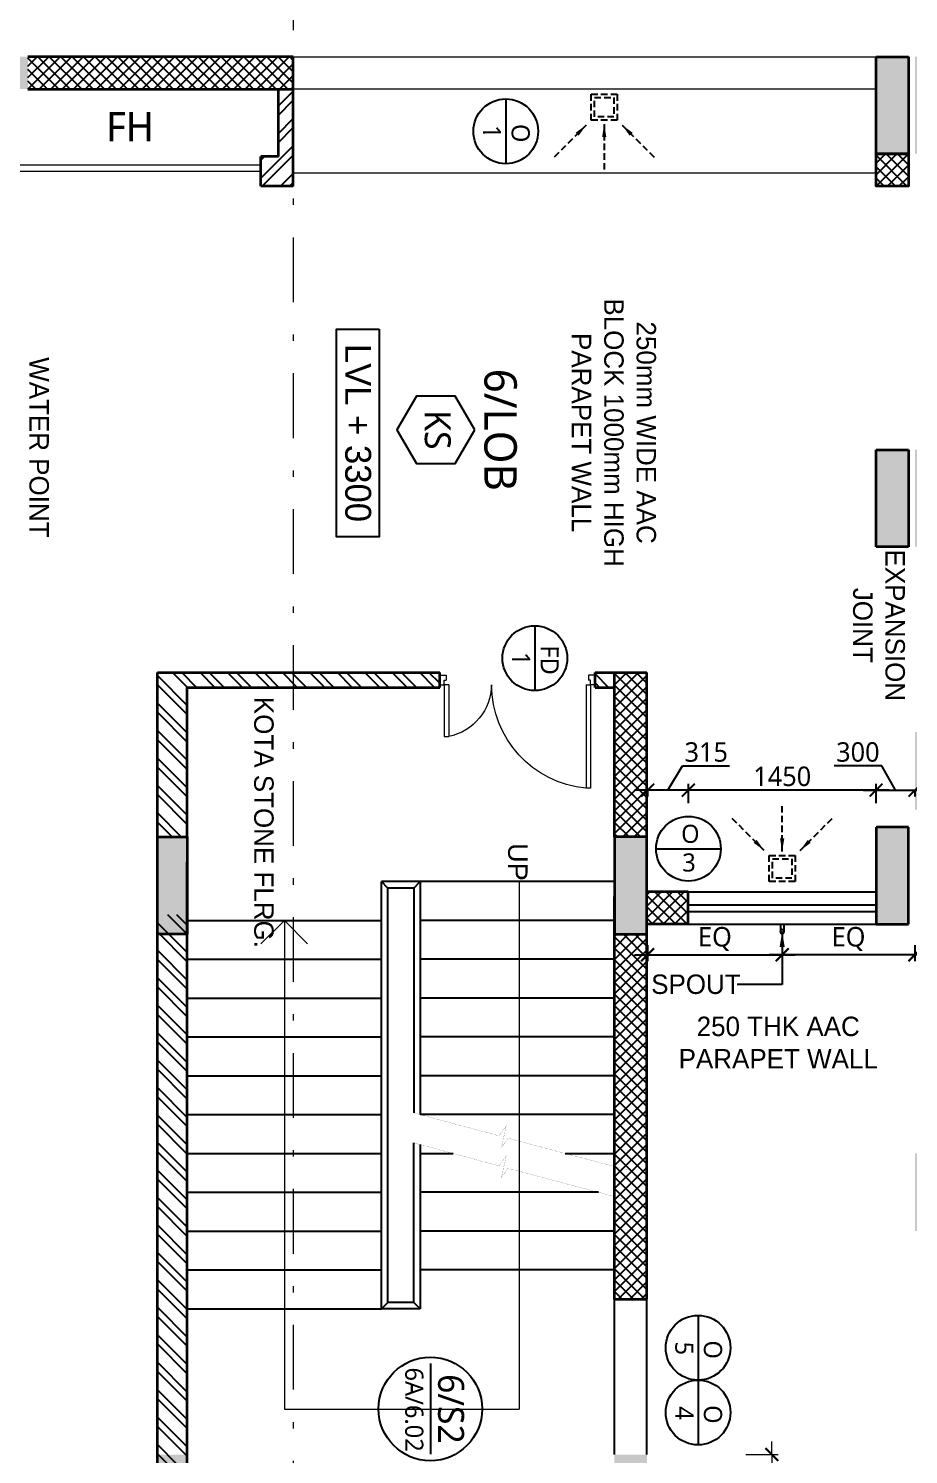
# Model space of a CAD drawing. Header units: millimetres. Extents: x -1127141 to 1597693, y -1835560 to -399335.
# Drawn here: x 1276426 to 1283221, y -497964 to -486950 of the extents above; entities that cross this region are included whole.
import ezdxf
from ezdxf.enums import TextEntityAlignment as Align

# ---------------------------------------------------------------- set-up
doc = ezdxf.new("R2010")
doc.units = ezdxf.units.MM
doc.header["$MEASUREMENT"] = 0
doc.header["$PDMODE"] = 67
doc.linetypes.add('Dash dot', pattern=[21, 10, -5, 1, -5])
doc.linetypes.add('DASHED2', pattern=[0.375, 0.25, -0.125])
for name, color, linetype in [('A-Anno Tags', 6, 'Continuous'), ('A-Elevation', 4, 'Continuous'), ('A-Steps', 3, 'Continuous'), ('A-Wall Patt', 8, 'Continuous'), ('A-Window', 4, 'Continuous'), ('Anno_Frames', 7, 'Continuous'), ('Anno_Labels', 7, 'Continuous'), ('COLUMN', 5, 'Continuous'), ('elel', 6, 'Continuous'), ('S-Conc Patt', 9, 'Continuous')]:
    doc.layers.add(name, color=color, linetype=linetype)
for name, color, linetype, lineweight in [('A-Detail Lines', 8, 'Continuous', 25), ('A-Door', 4, 'Continuous', 9), ('A-Wall Ele', 3, 'Continuous', 20), ('A-Wall Sec', 1, 'Continuous', 30), ('column hatch', 12, 'Continuous', 5), ('S-Concrete', 40, 'Continuous', 30), ('Section lines', 8, 'Continuous', 13), ('STAIR', 3, 'Continuous', 9), ('text', 7, 'Continuous', 9)]:
    doc.layers.add(name, color=color, linetype=linetype, lineweight=lineweight)
doc.styles.add('IIITD @ 100', font='trebuc.ttf', dxfattribs={"height": 210})
doc.styles.get("Standard").update_dxf_attribs({"font": 'trebuc.ttf'})
doc.dimstyles.new('IIITD_WD_M @ 100', dxfattribs={"dimscale": 100, "dimtxt": 1.5, "dimasz": 1, "dimexe": 0.5, "dimexo": 0.25, "dimgap": 0.3, "dimtad": 1, "dimdec": 0, "dimrnd": 5, "dimzin": 0, "dimdsep": 46, "dimtxsty": 'Standard', "dimblk": 'ARCHTICK', "dimcen": 0.2, "dimdle": 1, "dimclrd": 256, "dimclre": 256, "dimadec": 0, "dimazin": 0, "dimtfac": 1, "dimtdec": 0, "dimtofl": 0, "dimtmove": 0, "dimatfit": 0, "dimfxl": 2, "dimfxlon": 1, "dimtolj": 1, "dimtzin": 0, "dimlwd": -1, "dimlwe": -1, "dimarcsym": 0})

# ---------------------------------------------------------------- blocks, each defined once
blk = doc.blocks.new('Door 1200')
at = {"layer": 'A-Door', "color": 5, "lineweight": 18}
for p, q in [((524084, 16182), (524084, 16132)), ((524084, 16182), (524159, 16182)), ((524084, 16132), (524124, 16132)), ((524124, 16147), (524124, 16132)), ((524159, 16147), (524124, 16147)), ((524159, 16182), (524159, 16147)), ((524159, 16147), (524557, 16147)), ((524159, 16112), (524159, 16147)), ((524159, 16112), (524557, 16112)), ((524557, 16147), (524557, 16112)), ((524084, 15032), (524124, 15032)), ((524084, 14982), (524084, 15032)), ((524084, 14982), (524159, 14982)), ((524124, 15017), (524124, 15032)), ((524159, 15017), (524124, 15017)), ((524159, 15052), (524159, 15017)), ((524159, 15052), (524958, 15052)), ((524159, 14982), (524159, 15017)), ((524159, 15017), (524958, 15017)), ((524958, 15017), (524958, 15052))]:
    blk.add_line(p, q, dxfattribs=at)
at = {"layer": 'A-Door', "lineweight": 18}
for centre, radius, start, end in [((524155, 16193), 411, 270.5695, 348.692), ((524157, 14978), 804, 5.3147, 89.8716)]:
    blk.add_arc(centre, radius, start, end, dxfattribs=at)
blk = doc.blocks.new('Room Tag with Finish')
blk.add_lwpolyline([(0, 0), (-2.6, -1.5), (-2.6, -4.5), (0, -6), (2.6, -4.5), (2.6, -1.5)], close=True)
at = {"layer": 'Anno_Frames'}
blk.add_attdef('ROOM_NAME', text='', height=2.5, dxfattribs=at).set_placement((0, 0), align=Align.BOTTOM_CENTER)
blk.add_attdef('FF', text='', height=2, dxfattribs=at).set_placement((0, -1.85), align=Align.TOP_CENTER)
blk = doc.blocks.new('staircase 1 int')
at = {"layer": 'A-Elevation'}
for p, q in [((1232432, -34455), (1234232, -34455)), ((1232432, -34455), (1232432, -34755)), ((1232482, -34505), (1232432, -34455)), ((1234464, -34455), (1235732, -34455)), ((1235682, -34505), (1235732, -34455)), ((1235732, -34455), (1235732, -34755)), ((1232482, -34505), (1234219, -34505)), ((1232482, -34505), (1232482, -34705)), ((1235682, -34505), (1234450, -34505)), ((1235682, -34505), (1235682, -34705)), ((1232482, -34705), (1232432, -34755)), ((1235732, -34755), (1232432, -34755)), ((1235682, -34705), (1232482, -34705)), ((1235682, -34705), (1235732, -34755))]:
    blk.add_line(p, q, dxfattribs=at)
at = {"layer": 'A-Steps'}
for p, q in [((1232432, -32955), (1232432, -34455)), ((1232732, -32955), (1232732, -34455)), ((1233032, -32955), (1233032, -34455)), ((1233332, -32955), (1233332, -34455)), ((1233632, -32955), (1233632, -34455)), ((1233932, -32955), (1233932, -34455)), ((1234232, -32955), (1234232, -34455)), ((1234532, -33336), (1234532, -32955)), ((1235132, -32955), (1235132, -34455)), ((1235432, -32955), (1235432, -34455)), ((1234832, -33079), (1234832, -34455)), ((1234532, -34455), (1234532, -34202)), ((1234832, -34282), (1234832, -34455)), ((1232732, -36255), (1232732, -34755)), ((1233032, -36255), (1233032, -34755)), ((1233332, -36255), (1233332, -34755)), ((1233632, -36255), (1233632, -34755)), ((1233932, -36255), (1233932, -34755)), ((1234232, -36255), (1234232, -34755)), ((1234532, -36255), (1234532, -34755)), ((1234832, -36255), (1234832, -34755)), ((1235132, -36255), (1235132, -34755)), ((1235432, -36255), (1235432, -34755)), ((1235732, -36255), (1235732, -34755))]:
    blk.add_line(p, q, dxfattribs=at)
at = {"layer": 'STAIR', "color": 5, "const_width": 1}
for points in [[(1234660, -32855), (1234414, -33779), (1234486, -33828), (1234316, -33791), (1234396, -33846), (1234219, -34505)], [(1234892, -32855), (1234646, -33779), (1234717, -33828), (1234548, -33791), (1234628, -33846), (1234450, -34505)]]:
    blk.add_lwpolyline(points, dxfattribs=at)
at = {"layer": 'text'}
for p, q in [((1232432, -33691), (1236507, -33691)), ((1236507, -35505), (1236507, -33691)), ((1232732, -35505), (1232912, -35325)), ((1232732, -35505), (1236507, -35505)), ((1232732, -35505), (1232912, -35686))]:
    blk.add_line(p, q, dxfattribs=at)
at = {"layer": 'text', "linetype": 'Continuous', "insert": (1232135, -33627), "char_height": 150, "width": 369.41, "attachment_point": 1}
blk.add_mtext('{\\fArial|b0|i0|c0|p34;UP}', dxfattribs=at)
blk = doc.blocks.new('*U29')
at = {"layer": 'A-Anno Tags'}
blk.add_lwpolyline([(-250, 0), (250, 0)], dxfattribs=at)
blk.add_circle((0, 0), 250, dxfattribs=at)
at = {"layer": 'Anno_Frames', "color": 7}
for tag, rotation, p in [('ENTITY', 359.7608, (15, 185)), ('ENTITYNO', 0.1757, (4, -36))]:
    blk.add_attdef(tag, text='', height=140, rotation=rotation, dxfattribs=at).set_placement(p, align=Align.TOP_CENTER)
blk = doc.blocks.new('Door Tag')
blk.add_line((-3.5, 0), (3.5, 0))
blk.add_circle((0, 0), 4)
blk.add_attdef('DW_NAME', text='', height=2).set_placement((0, 0), align=Align.BOTTOM_CENTER)
blk.add_attdef('SHEET_NO', text='', height=1.4).set_placement((0.05, -0.54), align=Align.TOP_CENTER)
blk = doc.blocks.new('Section Grp abc')
at = {"layer": 'Section lines', "linetype": 'Dash dot', "ltscale": 50}
blk.add_line((604554, -166838), (664406, -166838), dxfattribs=at)
blk = doc.blocks.new('column 2.03')
at = {"layer": 'S-Conc Patt'}
h = blk.add_hatch(color=256, dxfattribs=at)
h.paths.add_polyline_path([(540567, -135247), (541303, -135104), (541351, -135349), (540615, -135493)])
h.paths.add_polyline_path([(524899, -138549), (524852, -138304), (525872, -138105), (525920, -138351)])
h.paths.add_polyline_path([(537562, -136088), (537515, -135842), (538535, -135644), (538583, -135889)])
h.paths.add_polyline_path([(534396, -136703), (534349, -136458), (535370, -136259), (535417, -136505)])
h.paths.add_polyline_path([(531231, -137318), (531183, -137073), (532204, -136875), (532252, -137120)])
h.paths.add_polyline_path([(528065, -137934), (528017, -137688), (529038, -137490), (529086, -137735)])
h.paths.add_polyline_path([(535977, -127931), (535929, -127685), (536950, -127487), (536998, -127732)])
h.paths.add_polyline_path([(532811, -128546), (532763, -128301), (533784, -128102), (533832, -128348)])
h.paths.add_polyline_path([(529645, -129159), (529597, -128914), (530618, -128715), (530666, -128961)])
h.paths.add_polyline_path([(520148, -131005), (520100, -130760), (521121, -130562), (521168, -130807)])
h.paths.add_polyline_path([(523313, -130390), (523266, -130145), (524286, -129946), (524334, -130192)])
h.paths.add_polyline_path([(526479, -129775), (526431, -129529), (527452, -129331), (527500, -129576)])
h.paths.add_polyline_path([(534601, -133067), (534645, -133292), (533909, -133435), (533865, -133210)])
h.paths.add_polyline_path([(534271, -131369), (534315, -131595), (533579, -131738), (533535, -131512)])
h.paths.add_polyline_path([(528270, -134297), (528314, -134523), (527578, -134666), (527534, -134440)])
h.paths.add_polyline_path([(527940, -132600), (527984, -132826), (527248, -132969), (527204, -132743)])
h.paths.add_polyline_path([(521917, -135532), (521961, -135758), (521225, -135901), (521181, -135675)])
h.paths.add_polyline_path([(521587, -133835), (521631, -134060), (520895, -134203), (520851, -133978)])
h.paths.add_polyline_path([(544878, -132790), (544734, -132054), (544980, -132007), (545123, -132743)])
h.paths.add_polyline_path([(517960, -142269), (517210, -142269), (517210, -142019), (517960, -142019)])
h.paths.add_polyline_path([(514865, -142269), (514115, -142269), (514115, -142019), (514865, -142019)])
h.paths.add_polyline_path([(511830, -142269), (511080, -142269), (511080, -142019), (511830, -142019)])
h.paths.add_polyline_path([(540791, -131864), (540202, -131979), (540246, -132204), (540835, -132090)])
h.paths.add_polyline_path([(544283, -129733), (544140, -128997), (544385, -128949), (544529, -129685)])
h.paths.add_polyline_path([(543544, -125930), (543401, -125194), (543646, -125146), (543789, -125882)])
h.paths.add_polyline_path([(539190, -126012), (539631, -125926), (539675, -126152), (539234, -126238)])
h.paths.add_polyline_path([(539780, -128474), (539694, -128032), (539920, -127989), (540006, -128430)])
h.paths.add_polyline_path([(541523, -126017), (541438, -125575), (541663, -125531), (541749, -125973)])
h.paths.add_polyline_path([(542306, -130041), (542220, -129599), (542446, -129555), (542531, -129997)])
h.paths.add_polyline_path([(542125, -127906), (541683, -127992), (541639, -127766), (542081, -127680)])
h.paths.add_polyline_path([(540306, -129975), (540392, -130417), (540166, -130460), (540080, -130019)])
h.paths.add_polyline_path([(515810, -129110), (515073, -129253), (515026, -129008), (515762, -128865)])
h.paths.add_polyline_path([(517979, -134770), (517865, -134181), (518091, -134137), (518205, -134726)])
h.paths.add_polyline_path([(517279, -136669), (516543, -136812), (516499, -136586), (517235, -136443)])
h.paths.add_polyline_path([(517859, -130220), (517123, -130363), (517075, -130117), (517811, -129974)])
h.paths.add_polyline_path([(516895, -142569), (516295, -142569), (516295, -142319), (516895, -142319)])
h.paths.add_polyline_path([(511830, -142569), (511080, -142569), (511080, -142319), (511830, -142319)])
h.paths.add_polyline_path([(519550, -142319), (520150, -142319), (520150, -142569), (519550, -142569)])
h.paths.add_polyline_path([(514865, -142569), (514115, -142569), (514115, -142319), (514865, -142319)])
h.paths.add_polyline_path([(516949, -134971), (516213, -135114), (516165, -134868), (516901, -134725)])
h.paths.add_polyline_path([(517957, -140158), (517221, -140302), (517173, -140056), (517909, -139913)])
h.paths.add_polyline_path([(517577, -128767), (516840, -128910), (516793, -128664), (517529, -128521)])
h.paths.add_polyline_path([(512267, -129799), (511531, -129942), (511483, -129696), (512220, -129553)])
h.paths.add_polyline_path([(513410, -135658), (512674, -135802), (512626, -135556), (513362, -135413)])
h.paths.add_polyline_path([(522640, -139248), (521830, -139406), (521782, -139160), (522592, -139003)])
h.paths.add_polyline_path([(511330, -135808), (511330, -136456), (511080, -136456), (511080, -135856)])
h.paths.add_polyline_path([(533146, -169460), (532396, -169460), (532396, -169210), (533146, -169210)])
h.paths.add_polyline_path([(533146, -164180), (532396, -164180), (532396, -163950), (533146, -163950)])
h.paths.add_polyline_path([(533146, -160650), (532396, -160650), (532396, -160400), (533146, -160400)])
h.paths.add_polyline_path([(533146, -165910), (532396, -165910), (532396, -165680), (533146, -165680)])
h.paths.add_polyline_path([(527886, -169460), (527136, -169460), (527136, -169210), (527886, -169210)])
h.paths.add_polyline_path([(527886, -164180), (527136, -164180), (527136, -163950), (527886, -163950)])
h.paths.add_polyline_path([(527886, -160650), (527136, -160650), (527136, -160400), (527886, -160400)])
h.paths.add_polyline_path([(527886, -165910), (527136, -165910), (527136, -165680), (527886, -165680)])
h.paths.add_polyline_path([(522626, -164180), (521876, -164180), (521876, -163950), (522626, -163950)])
h.paths.add_polyline_path([(517781, -158380), (517031, -158380), (517031, -158630), (517781, -158630)])
h.paths.add_polyline_path([(514115, -158380), (514865, -158380), (514865, -158630), (514115, -158630)])
h.paths.add_polyline_path([(511080, -158380), (511830, -158380), (511830, -158630), (511080, -158630)])
h.paths.add_polyline_path([(542531, -160650), (541931, -160650), (541931, -160400), (542531, -160400)])
h.paths.add_polyline_path([(517856, -160400), (517106, -160400), (517106, -160650), (517856, -160650)])
h.paths.add_polyline_path([(522626, -160650), (521876, -160650), (521876, -160400), (522626, -160400)])
h.paths.add_polyline_path([(538331, -160650), (537731, -160650), (537731, -160400), (538331, -160400)])
h.paths.add_polyline_path([(541931, -163950), (542531, -163950), (542531, -164180), (541931, -164180)])
h.paths.add_polyline_path([(538331, -164180), (537731, -164180), (537731, -163950), (538331, -163950)])
h.paths.add_polyline_path([(519656, -170420), (518906, -170420), (518906, -170170), (519656, -170170)])
h.paths.add_polyline_path([(511330, -165930), (511330, -165180), (511080, -165180), (511080, -165930)])
h.paths.add_polyline_path([(514251, -165930), (513501, -165930), (513501, -165680), (514251, -165680)])
h.paths.add_polyline_path([(519656, -171900), (518906, -171900), (518906, -171650), (519656, -171650)])
h.paths.add_polyline_path([(517856, -171900), (517106, -171900), (517106, -171650), (517856, -171650)])
h.paths.add_polyline_path([(517856, -165930), (517106, -165930), (517106, -165680), (517856, -165680)])
h.paths.add_polyline_path([(517856, -164180), (517106, -164180), (517106, -163950), (517856, -163950)])
h.paths.add_polyline_path([(518906, -166280), (518906, -165680), (519136, -165680), (519136, -166280)])
h.paths.add_polyline_path([(540096, -166130), (540096, -165680), (540326, -165680), (540326, -166130)])
h.paths.add_polyline_path([(537811, -165680), (538261, -165680), (538261, -165910), (537811, -165910)])
h.paths.add_polyline_path([(540096, -170170), (540096, -169720), (540326, -169720), (540326, -170170)])
h.paths.add_polyline_path([(537916, -170170), (537916, -169720), (538146, -169720), (538146, -170170)])
h.paths.add_polyline_path([(540326, -168040), (539876, -168040), (539876, -167810), (540326, -167810)])
h.paths.add_polyline_path([(537916, -168150), (537916, -167700), (538146, -167700), (538146, -168150)])
h.paths.add_polyline_path([(542116, -166280), (542116, -165680), (542346, -165680), (542346, -166280)])
h.paths.add_polyline_path([(522366, -170420), (522366, -169670), (522116, -169670), (522116, -170420)])
h.paths.add_polyline_path([(542096, -170169), (542096, -169569), (542346, -169569), (542346, -170169)])
h.paths.add_polyline_path([(511080, -158080), (511830, -158080), (511830, -158330), (511080, -158330)])
h.paths.add_polyline_path([(520150, -158330), (519550, -158330), (519550, -158080), (520150, -158080)])
h.paths.add_polyline_path([(516295, -147580), (516895, -147580), (516895, -147810), (516295, -147810)])
h.paths.add_polyline_path([(516895, -158330), (516295, -158330), (516295, -158080), (516895, -158080)])
h.paths.add_polyline_path([(516295, -152840), (516895, -152840), (516895, -153070), (516295, -153070)])
h.paths.add_polyline_path([(514865, -147810), (514265, -147810), (514265, -147580), (514865, -147580)])
h.paths.add_polyline_path([(514865, -153070), (514265, -153070), (514265, -152840), (514865, -152840)])
h.paths.add_polyline_path([(514115, -158080), (514865, -158080), (514865, -158330), (514115, -158330)])
h.paths.add_polyline_path([(514251, -171900), (513501, -171900), (513501, -171650), (514251, -171650)])
h.paths.add_polyline_path([(511330, -147395), (511330, -147995), (511080, -147995), (511080, -147395)])
h.paths.add_polyline_path([(511330, -152654), (511330, -153255), (511080, -153255), (511080, -152654)])
h.paths.add_polyline_path([(520150, -147394), (520150, -147994), (519900, -147994), (519900, -147394)])
h.paths.add_polyline_path([(520150, -152655), (520150, -153255), (519900, -153255), (519900, -152655)])
h.paths.add_polyline_path([(522346, -165680), (522346, -166430), (522116, -166430), (522116, -165680)])
edge = h.paths.add_edge_path()
edge.add_line((547866, -169460), (547116, -169460))
edge.add_line((547116, -169210), (547866, -169210))
edge.add_line((547116, -169460), (547116, -169210))
edge.add_line((547866, -164180), (547116, -164180))
edge.add_line((547116, -163950), (547866, -163950))
edge.add_line((547116, -164180), (547116, -163950))
edge.add_line((547866, -160650), (547116, -160650))
edge.add_line((547116, -160400), (547866, -160400))
edge.add_line((547116, -160650), (547116, -160400))
edge.add_line((547866, -165910), (547116, -165910))
edge.add_line((547116, -165680), (547866, -165680))
edge.add_line((547116, -165910), (547116, -165680))
h.paths.add_polyline_path([(558386, -164180), (557636, -164180), (557636, -163950), (558386, -163950)])
h.paths.add_polyline_path([(558386, -160650), (557636, -160650), (557636, -160400), (558386, -160400)])
h.paths.add_polyline_path([(558146, -165680), (558146, -166430), (557916, -166430), (557916, -165680)])
h.paths.add_polyline_path([(553126, -169460), (552376, -169460), (552376, -169210), (553126, -169210)])
h.paths.add_polyline_path([(553126, -164180), (552376, -164180), (552376, -163950), (553126, -163950)])
h.paths.add_polyline_path([(553126, -160650), (552376, -160650), (552376, -160400), (553126, -160400)])
h.paths.add_polyline_path([(553126, -165910), (552376, -165910), (552376, -165680), (553126, -165680)])
h.paths.add_polyline_path([(547866, -169460), (547116, -169460), (547116, -169210), (547866, -169210)], flags=17)
h.paths.add_polyline_path([(547866, -164180), (547116, -164180), (547116, -163950), (547866, -163950)], flags=17)
h.paths.add_polyline_path([(547866, -160650), (547116, -160650), (547116, -160400), (547866, -160400)], flags=17)
h.paths.add_polyline_path([(547866, -165910), (547116, -165910), (547116, -165680), (547866, -165680)], flags=17)
h.paths.add_polyline_path([(565551, -171255), (565551, -170655), (565301, -170655), (565301, -171255)])
h.paths.add_polyline_path([(565551, -160650), (564951, -160650), (564951, -160400), (565551, -160400)])
h.paths.add_polyline_path([(561351, -160650), (560751, -160650), (560751, -160400), (561351, -160400)])
h.paths.add_polyline_path([(565551, -164180), (564951, -164180), (564951, -163950), (565551, -163950)])
h.paths.add_polyline_path([(561351, -164180), (560751, -164180), (560751, -163950), (561351, -163950)])
h.paths.add_polyline_path([(565551, -166430), (565551, -165680), (565301, -165680), (565301, -166430)])
h.paths.add_polyline_path([(560601, -171255), (561351, -171255), (561351, -171005), (560601, -171005)])
h.paths.add_polyline_path([(561351, -166430), (561351, -165680), (561121, -165680), (561121, -166430)])
h.paths.add_polyline_path([(557896, -171255), (557896, -170505), (558146, -170505), (558146, -171255)])
at = {"layer": 'S-Concrete', "lineweight": 35}
for p, q in [((511080, -158630), (511080, -158380)), ((511080, -158380), (511830, -158380)), ((511830, -158380), (511830, -158630)), ((514115, -158630), (514115, -158380)), ((514115, -158380), (514865, -158380)), ((514865, -158380), (514865, -158630)), ((517031, -158380), (517031, -158630)), ((517781, -158380), (517031, -158380)), ((517781, -158630), (517781, -158380)), ((511830, -158630), (511080, -158630)), ((514865, -158630), (514115, -158630)), ((517031, -158630), (517781, -158630)), ((517106, -160400), (517106, -160650)), ((517856, -160400), (517106, -160400)), ((517856, -160650), (517856, -160400)), ((517106, -160650), (517856, -160650)), ((517106, -164180), (517106, -163950)), ((517106, -163950), (517856, -163950)), ((517856, -163950), (517856, -164180)), ((517856, -164180), (517106, -164180))]:
    blk.add_line(p, q, dxfattribs=at)
blk = doc.blocks.new('*U269')
at = {"layer": 'A-Anno Tags'}
blk.add_lwpolyline([(-250, 0), (250, 0)], dxfattribs=at)
blk.add_circle((0, 0), 250, dxfattribs=at)
at = {"layer": 'Anno_Frames', "color": 7}
for tag, rotation, p in [('ENTITY', 359.7608, (15, 185)), ('ENTITYNO', 0.1757, (4, -36))]:
    blk.add_attdef(tag, text='', height=140, rotation=rotation, dxfattribs=at).set_placement(p, align=Align.TOP_CENTER)
blk = doc.blocks.new('_ArchTick')
at = {"color": 0, "linetype": 'ByBlock', "const_width": 0.15}
blk.add_lwpolyline([(-0.5, -0.5), (0.5, 0.5)], dxfattribs=at)
blk = doc.blocks.new('*U424')
at = {"layer": 'A-Anno Tags'}
blk.add_lwpolyline([(-250, 0), (250, 0)], dxfattribs=at)
blk.add_circle((0, 0), 250, dxfattribs=at)
at = {"layer": 'Anno_Frames', "color": 7}
for tag, rotation, p in [('ENTITY', 359.7608, (15, 185)), ('ENTITYNO', 0.1757, (4, -36))]:
    blk.add_attdef(tag, text='', height=140, rotation=rotation, dxfattribs=at).set_placement(p, align=Align.TOP_CENTER)
blk = doc.blocks.new('*D414')
at = {"layer": 'A-Anno Tags', "color": 8, "transparency": 16777216}
blk.add_line((-285116, 47266), (-286766, 47266), dxfattribs=at)
at = {"layer": 'A-Anno Tags', "color": 254, "transparency": 16777216}
for p, q in [((-286666, 47166), (-286666, 47316)), ((-285216, 47166), (-285216, 47316))]:
    blk.add_line(p, q, dxfattribs=at)
at = {"layer": 'Defpoints', "color": 0, "transparency": 16777216}
for p in [(-286666, 47266), (-285216, 46980), (-286666, 46480)]:
    blk.add_point(p, dxfattribs=at)
at = {"layer": 'A-Anno Tags', "color": 8, "transparency": 16777216, "xscale": 100, "yscale": 100, "zscale": 100, "rotation": 180}
blk.add_blockref('_ArchTick', (-286666, 47266), dxfattribs=at)
at = {"layer": 'A-Anno Tags', "color": 8, "transparency": 16777216, "xscale": 100, "yscale": 100, "zscale": 100}
blk.add_blockref('_ArchTick', (-285216, 47266), dxfattribs=at)
at = {"layer": 'A-Anno Tags', "color": 0, "transparency": 16777216, "insert": (-285941, 47372), "char_height": 150, "attachment_point": 5}
blk.add_mtext('\\A1;1450', dxfattribs=at)
blk = doc.blocks.new('*D415')
at = {"layer": 'A-Anno Tags', "color": 8, "transparency": 16777216}
for p, q in [((-286824, 47266), (-286710, 47454)), ((-286710, 47454), (-286347, 47454)), ((-286566, 47266), (-287081, 47266))]:
    blk.add_line(p, q, dxfattribs=at)
at = {"layer": 'A-Anno Tags', "color": 254, "transparency": 16777216}
for p, q in [((-286981, 47266), (-286981, 47216)), ((-286666, 47166), (-286666, 47316))]:
    blk.add_line(p, q, dxfattribs=at)
at = {"layer": 'Defpoints', "color": 0, "transparency": 16777216}
for p in [(-286981, 47266), (-286981, 47266), (-286666, 46480)]:
    blk.add_point(p, dxfattribs=at)
at = {"layer": 'A-Anno Tags', "color": 8, "transparency": 16777216, "xscale": 100, "yscale": 100, "zscale": 100, "rotation": 180}
blk.add_blockref('_ArchTick', (-286981, 47266), dxfattribs=at)
at = {"layer": 'A-Anno Tags', "color": 8, "transparency": 16777216, "xscale": 100, "yscale": 100, "zscale": 100}
blk.add_blockref('_ArchTick', (-286666, 47266), dxfattribs=at)
at = {"layer": 'A-Anno Tags', "color": 0, "transparency": 16777216, "insert": (-286528, 47560), "char_height": 150, "attachment_point": 5}
blk.add_mtext('\\A1;315', dxfattribs=at)
blk = doc.blocks.new('*D416')
at = {"layer": 'A-Anno Tags', "color": 8, "transparency": 16777216}
for p, q in [((-285173, 47454), (-285541, 47454)), ((-285066, 47266), (-285173, 47454)), ((-285316, 47266), (-284816, 47266))]:
    blk.add_line(p, q, dxfattribs=at)
at = {"layer": 'A-Anno Tags', "color": 254, "transparency": 16777216}
for p, q in [((-285216, 47166), (-285216, 47316)), ((-284916, 47266), (-284916, 47216))]:
    blk.add_line(p, q, dxfattribs=at)
at = {"layer": 'Defpoints', "color": 0, "transparency": 16777216}
for p in [(-284916, 47266), (-284916, 47266), (-285216, 46480)]:
    blk.add_point(p, dxfattribs=at)
at = {"layer": 'A-Anno Tags', "color": 8, "transparency": 16777216, "xscale": 100, "yscale": 100, "zscale": 100, "rotation": 180}
blk.add_blockref('_ArchTick', (-285216, 47266), dxfattribs=at)
at = {"layer": 'A-Anno Tags', "color": 8, "transparency": 16777216, "xscale": 100, "yscale": 100, "zscale": 100}
blk.add_blockref('_ArchTick', (-284916, 47266), dxfattribs=at)
at = {"layer": 'A-Anno Tags', "color": 0, "transparency": 16777216, "insert": (-285357, 47560), "char_height": 150, "attachment_point": 5}
blk.add_mtext('\\A1;300', dxfattribs=at)
blk = doc.blocks.new('*D417')
at = {"layer": 'A-Anno Tags', "color": 254, "transparency": 16777216}
for p, q in [((-286981, 46070), (-286981, 45945)), ((-285941, 46095), (-285941, 45945))]:
    blk.add_line(p, q, dxfattribs=at)
at = {"layer": 'A-Anno Tags', "color": 8, "transparency": 16777216}
blk.add_line((-287081, 45995), (-285841, 45995), dxfattribs=at)
at = {"layer": 'Defpoints', "color": 0, "transparency": 16777216}
for p in [(-285941, 46174), (-286981, 46095), (-285941, 45995)]:
    blk.add_point(p, dxfattribs=at)
at = {"layer": 'A-Anno Tags', "color": 8, "transparency": 16777216, "xscale": 100, "yscale": 100, "zscale": 100, "rotation": 180}
blk.add_blockref('_ArchTick', (-286981, 45995), dxfattribs=at)
at = {"layer": 'A-Anno Tags', "color": 8, "transparency": 16777216, "xscale": 100, "yscale": 100, "zscale": 100}
blk.add_blockref('_ArchTick', (-285941, 45995), dxfattribs=at)
at = {"layer": 'A-Anno Tags', "color": 0, "transparency": 16777216, "insert": (-286461, 46116), "char_height": 150, "attachment_point": 5}
blk.add_mtext('\\A1;EQ', dxfattribs=at)
blk = doc.blocks.new('*D418')
at = {"layer": 'A-Anno Tags', "color": 254, "transparency": 16777216}
for p, q in [((-285941, 46095), (-285941, 45945)), ((-284916, 46070), (-284916, 45945))]:
    blk.add_line(p, q, dxfattribs=at)
at = {"layer": 'A-Anno Tags', "color": 8, "transparency": 16777216}
blk.add_line((-284816, 45995), (-286041, 45995), dxfattribs=at)
at = {"layer": 'Defpoints', "color": 0, "transparency": 16777216}
for p in [(-285941, 46174), (-284916, 46095), (-285941, 45995)]:
    blk.add_point(p, dxfattribs=at)
at = {"layer": 'A-Anno Tags', "color": 8, "transparency": 16777216, "xscale": 100, "yscale": 100, "zscale": 100, "rotation": 180}
blk.add_blockref('_ArchTick', (-285941, 45995), dxfattribs=at)
at = {"layer": 'A-Anno Tags', "color": 8, "transparency": 16777216, "xscale": 100, "yscale": 100, "zscale": 100}
blk.add_blockref('_ArchTick', (-284916, 45995), dxfattribs=at)
at = {"layer": 'A-Anno Tags', "color": 0, "transparency": 16777216, "insert": (-285429, 46116), "char_height": 150, "attachment_point": 5}
blk.add_mtext('\\A1;EQ', dxfattribs=at)
blk = doc.blocks.new('*D480')
at = {"layer": 'Defpoints', "color": 0, "transparency": 16777216}
for p in [(1281201, -497964), (1281201, -497964), (1282166, -497964)]:
    blk.add_point(p, dxfattribs=at)
at = {"layer": 'text', "transparency": 16777216}
for p, q in [((1282166, -497964), (1282166, -497864)), ((1281966, -497964), (1282216, -497964)), ((1281966, -497964), (1282216, -497964)), ((1282166, -497964), (1282166, -498320))]:
    blk.add_line(p, q, dxfattribs=at)
at = {"layer": 'text', "transparency": 16777216, "xscale": 100, "yscale": 100, "zscale": 100}
for rotation in [269.9999999999998, 89.9999999999998]:
    blk.add_blockref('_ArchTick', (1282166, -497964), dxfattribs=dict(at, rotation=rotation))
at = {"layer": 'text', "color": 0, "transparency": 16777216, "insert": (1282272, -498242), "char_height": 150, "attachment_point": 5, "rotation": 270}
blk.add_mtext('\\A1;0', dxfattribs=at)
blk = doc.blocks.new('*U478')
at = {"layer": 'A-Anno Tags'}
blk.add_lwpolyline([(-250, 0), (250, 0)], dxfattribs=at)
blk.add_circle((0, 0), 250, dxfattribs=at)
at = {"layer": 'Anno_Frames', "color": 7}
for tag, rotation, p in [('ENTITY', 359.7608, (15, 185)), ('ENTITYNO', 0.1757, (4, -36))]:
    blk.add_attdef(tag, text='', height=140, rotation=rotation, dxfattribs=at).set_placement(p, align=Align.TOP_CENTER)
blk = doc.blocks.new('43TR3242QWFR345T2')
at = {"layer": 'A-Wall Patt'}
h = blk.add_hatch(dxfattribs=at)
h.set_pattern_fill('ANSI37', color=256, scale=500, angle=90, style=0)
h.set_pattern_definition([(45, (-1019989.13, 1633947.59), (-44.1941738, 44.1941738), []), (135, (-1019989.13, 1633947.59), (-44.1941738, -44.1941738), [])])
h.paths.add_polyline_path([(607309, -162088), (607059, -162088), (607059, -162338), (607309, -162338)])
h = blk.add_hatch(dxfattribs=at)
h.set_pattern_fill('ANSI37', color=256, scale=500, angle=90, style=0)
h.set_pattern_definition([(45, (-1020739.13, 1627397.59), (-44.1941738, 44.1941738), []), (135, (-1020739.13, 1627397.59), (-44.1941738, -44.1941738), [])])
h.paths.add_polyline_path([(606559, -166838), (606309, -166838), (606309, -168888), (606559, -168888)])
h = blk.add_hatch(dxfattribs=at)
h.set_pattern_fill('ANSI32', color=256, scale=400, angle=450, style=0)
h.set_pattern_definition([(135, (607309.12, -168927.57), (-106.066, -106.066), []), (135, (607309.12, -168856.86), (-106.066, -106.066), [])])
h.paths.add_polyline_path([(607079, -169388), (607309, -169388), (607309, -169138), (607079, -169138)])
h.paths.add_polyline_path([(607079, -166953), (607079, -167088), (607309, -167088), (607309, -166838), (606559, -166838), (606559, -166953)])
at = {"layer": 'A-Detail Lines', "linetype": 'DASHED2', "ltscale": 200}
for points in [[(606599, -164537), (606599, -164337), (606799, -164337), (606799, -164537)], [(606624, -164512), (606624, -164362), (606774, -164362), (606774, -164512)]]:
    blk.add_lwpolyline(points, close=True, dxfattribs=at)
at = {"layer": 'A-Door'}
for p, q in [((607144, -169138), (607144, -167088)), ((607194, -169138), (607194, -167088))]:
    blk.add_line(p, q, dxfattribs=at)
at = {"layer": 'A-Wall Ele'}
for p, q in [((606309, -166838), (606309, -162338)), ((606559, -162338), (606559, -166838)), ((607209, -162338), (607209, -166838))]:
    blk.add_line(p, q, dxfattribs=at)
at = {"layer": 'A-Wall Sec', "lineweight": 35}
for p, q in [((606309, -166838), (606309, -168888)), ((607309, -166838), (606309, -166838)), ((606559, -168888), (606559, -166838)), ((607309, -166838), (607309, -167088)), ((607079, -166953), (606559, -166953)), ((607079, -166953), (607079, -167088)), ((607309, -167088), (607079, -167088))]:
    blk.add_line(p, q, dxfattribs=at)
blk.add_lwpolyline([(607059, -162338), (607059, -162088), (607309, -162088), (607309, -162338)], close=True, dxfattribs=at)
at = {"layer": 'Anno_Frames'}
blk.add_blockref('*U269', (606885, -165197), dxfattribs=at).add_auto_attribs({'ENTITY': 'O', 'ENTITYNO': '1'})
at = {"layer": 'A-Anno Tags', "insert": (606849, -168099), "char_height": 225, "width": 2148, "attachment_point": 5, "rotation": 90, "style": 'IIITD @ 100'}
blk.add_mtext('FH', dxfattribs=at)
at = {"layer": 'A-Detail Lines', "linetype": 'DASHED2', "ltscale": 200}
for points in [[(606837, -164299), (607086, -164050)], [(606830, -164437), (607181, -164437)], [(606837, -164576), (607086, -164824)]]:
    blk.add_leader(points, dimstyle='IIITD_WD_M @ 100', override={"dimfxl": 2}, dxfattribs=at)
blk = doc.blocks.new('4w5t4554yg')
at = {"layer": 'A-Wall Patt'}
h = blk.add_hatch(dxfattribs=at)
h.set_pattern_fill('ANSI37', color=256, scale=500, style=0)
h.set_pattern_definition([(45, (-286981.46, 46230.22), (-44.194, 44.194), []), (135, (-286981.46, 46230.22), (-44.194, -44.194), [])])
h.paths.add_polyline_path([(-286666.5, 46480.2), (-286981.5, 46480.2), (-286981.5, 46230.2), (-286666.5, 46230.2)])
at = {"layer": 'A-Anno Tags'}
for p, q in [((-285953.5, 46230.2), (-285953.5, 46173.7)), ((-285929.5, 46230.2), (-285929.5, 46173.7))]:
    blk.add_line(p, q, dxfattribs=at)
blk.add_ellipse((-285941.5, 46173.7), major_axis=(0, 17.7), ratio=0.6779007, dxfattribs=at)
at = {"layer": 'A-Detail Lines', "linetype": 'DASHED2', "ltscale": 200}
for points in [[(-285841.5, 46561.7), (-286041.5, 46561.7), (-286041.5, 46761.7), (-285841.5, 46761.7)], [(-285866.5, 46586.7), (-286016.5, 46586.7), (-286016.5, 46736.7), (-285866.5, 46736.7)]]:
    blk.add_lwpolyline(points, close=True, dxfattribs=at)
at = {"layer": 'A-Elevation'}
for p, q in [((-286666.5, 46480.2), (-285216.5, 46480.2)), ((-286666.5, 46230.2), (-285216.5, 46230.2))]:
    blk.add_line(p, q, dxfattribs=at)
at = {"layer": 'A-Wall Sec', "lineweight": 35}
for p, q in [((-286666.5, 46480.2), (-286981.5, 46480.2)), ((-286666.5, 46230.2), (-286666.5, 46480.2)), ((-286666.5, 46230.2), (-286981.5, 46230.2))]:
    blk.add_line(p, q, dxfattribs=at)
at = {"layer": 'elel'}
for p, q in [((-286666.5, 46380.2), (-285216.5, 46380.2)), ((-286666.5, 46330.2), (-285216.5, 46330.2))]:
    blk.add_line(p, q, dxfattribs=at)
at = {"layer": 'Anno_Frames'}
blk.add_blockref('*U424', (-286665.2, 46813.8), dxfattribs=at).add_auto_attribs({'ENTITY': 'O', 'ENTITYNO': '3'})
at = {"layer": 'A-Anno Tags', "char_height": 150, "width": 4089.554, "attachment_point": 5, "style": 'IIITD @ 100'}
for s, insert in [('{\\fCentury Gothic|b0|i0|c0|p34;SPOUT}', (-286607.7, 45766.1)), ('{\\fCentury Gothic|b0|i0|c0|p34;250 THK AAC\\PPARAPET WALL}', (-285971.9, 45316.7))]:
    blk.add_mtext(s, dxfattribs=dict(at, insert=insert))
at = {"layer": 'A-Anno Tags'}
dim = blk.add_linear_dim(base=(27740.7, 46480.2), p1=(-286666.5, 46480.2), p2=(27740.7, 140764.4), dimstyle='IIITD_WD_M @ 100', override={"dimtmove": 1}, dxfattribs=at)
dim.commit()
dim.dimension.update_dxf_attribs({"geometry": '*D415', "text_midpoint": (14440.8, 46668.2), "dimtype": 128})
dim = blk.add_linear_dim(base=(-286666.5, 140764.4), p1=(29505.7, 140479), p2=(-286666.5, 46480.2), dimstyle='IIITD_WD_M @ 100', dxfattribs=at)
dim.commit()
dim.dimension.update_dxf_attribs({"geometry": '*D414', "text_midpoint": (-285941.5, 47371.9)})
dim = blk.add_linear_dim(base=(-285941.5, 139494.2), p1=(27740.7, 139593.7), p2=(-285941.5, 46173.7), text='EQ', dimstyle='IIITD_WD_M @ 100', dxfattribs=at)
dim.commit()
dim.dimension.update_dxf_attribs({"geometry": '*D417', "text_midpoint": (-286461.5, 46116)})
dim = blk.add_linear_dim(base=(-284916.5, 47265.6), p1=(-285216.5, 46480.2), p2=(-284916.5, 47265.6), angle=180, dimstyle='IIITD_WD_M @ 100', override={"dimtmove": 1}, dxfattribs=at)
dim.commit()
dim.dimension.update_dxf_attribs({"geometry": '*D416', "text_midpoint": (-285203.1, 47453.5), "dimtype": 128})
dim = blk.add_linear_dim(base=(-285941.5, 45995.4), p1=(-284916.5, 46095), p2=(-285941.5, 46173.7), angle=180, text='EQ', dimstyle='IIITD_WD_M @ 100', dxfattribs=at)
dim.commit()
dim.dimension.update_dxf_attribs({"geometry": '*D418', "text_midpoint": (-285429, 46116)})
blk.add_leader([(-285941.5, 46173.7), (-285941.5, 45764), (-286288.1, 45764)], dimstyle='IIITD_WD_M @ 100', override={"dimasz": 1.2, "dimclrd": 256, "dimfxl": 0.18}, dxfattribs=at)
at = {"layer": 'A-Detail Lines', "linetype": 'DASHED2', "ltscale": 200}
for points in [[(-285941.5, 46792.9), (-285941.5, 47144.4)], [(-286080, 46800.3), (-286328.6, 47048.8)], [(-285802.9, 46800.3), (-285554.3, 47048.8)]]:
    blk.add_leader(points, dimstyle='IIITD_WD_M @ 100', override={"dimfxl": 2}, dxfattribs=at)

msp = doc.modelspace()

# ---------------------------------------------------------------- hatches: boundary and pattern name
at = {"layer": 'A-Wall Patt'}
h = msp.add_hatch(dxfattribs=at)
h.set_pattern_fill('ANSI32', color=256, scale=400, style=0)
h.set_pattern_definition([(315, (1443449.98, -290140.47), (106.06602, 106.06602), []), (315, (1443449.98, -290211.18), (106.06602, 106.06602), [])])
h.paths.add_polyline_path([(1280951, -498453.8), (1280951, -498338.8), (1278471, -498338.8), (1278471, -498453.8)])
h.paths.add_polyline_path([(1278471, -498453.8), (1278471, -498338.8), (1277651, -498338.8), (1277651, -498453.8)])
h.paths.add_polyline_path([(1279601, -492038.8), (1279601, -492018.8), (1279601, -492018.8), (1279601, -491943.8), (1279601, -491943.8), (1279601, -491923.8), (1278471, -491923.8), (1278471, -492038.8)])
h.paths.add_polyline_path([(1277651, -498038.8), (1277651, -493793.8), (1277421, -493793.8), (1277421, -498038.8)])
h.paths.add_polyline_path([(1277651, -493193.8), (1277651, -492038.8), (1278471, -492038.8), (1278471, -491923.8), (1277421, -491923.8), (1277421, -493193.8)])
h.paths.add_polyline_path([(1280951, -492038.8), (1280951, -491923.8), (1280801, -491923.8), (1280801, -492038.8)])
h = msp.add_hatch(dxfattribs=at)
h.set_pattern_fill('ANSI37', color=256, scale=500, style=0)
h.set_pattern_definition([(315, (1445308.53, 119140.81), (44.194174, 44.194174), []), (45, (1445308.53, 119140.81), (-44.194174, 44.194174), [])])
h.paths.add_polyline_path([(1281201, -501338.8), (1281201, -500608.8), (1280951, -500608.8), (1280951, -501338.8)])
h.paths.add_polyline_path([(1281201, -499408.8), (1281201, -498713.8), (1280951, -498713.8), (1280951, -499408.8)])
h.paths.add_polyline_path([(1281201, -496763.8), (1281201, -493943.8), (1280951, -493943.8), (1280951, -496763.8)])
h.paths.add_polyline_path([(1281201, -493193.8), (1281201, -491923.8), (1280951, -491923.8), (1280951, -493193.8)])

# ---------------------------------------------------------------- linework, layer by layer
at = {"layer": 'A-Anno Tags'}
msp.add_lwpolyline([(1279133.1, -489273.1), (1279133.1, -490876.7), (1278803, -490876.7), (1278803, -489273.1)], close=True, dxfattribs=at)
at = {"layer": 'A-Wall Sec', "lineweight": 35}
for p, q in [((1277421, -491923.8), (1279601, -491923.8)), ((1277421, -493193.8), (1277421, -491923.8)), ((1279601, -492038.8), (1279601, -491923.8)), ((1280801, -491923.8), (1281201, -491923.8)), ((1280801, -492038.8), (1280801, -491923.8)), ((1280951, -493193.8), (1280951, -491923.8)), ((1281201, -493193.8), (1281201, -491923.8)), ((1277651, -492038.8), (1279601, -492038.8)), ((1277651, -493193.8), (1277651, -492038.8)), ((1280801, -492038.8), (1280951, -492038.8)), ((1277421, -498038.8), (1277421, -493388.8)), ((1277651, -498038.8), (1277651, -493388.8)), ((1280951, -496763.8), (1280951, -493653.8)), ((1281201, -496763.8), (1281201, -493653.8)), ((1280951, -496763.8), (1281201, -496763.8))]:
    msp.add_line(p, q, dxfattribs=at)
at = {"layer": 'A-Window'}
for p, q in [((1280951, -497963.8), (1280951, -496763.8)), ((1281201, -497963.8), (1281201, -496763.8))]:
    msp.add_line(p, q, dxfattribs=at)

# ---------------------------------------------------------------- block references
at = {"layer": 'A-Anno Tags'}
msp.add_blockref('4w5t4554yg', (1568187.4, -540099), dxfattribs=at)
at = {"layer": 'A-Anno Tags', "rotation": 270.0000000000001}
msp.add_blockref('Section Grp abc', (1445308.5, 119140.8), dxfattribs=at)
at = {"layer": 'A-Anno Tags', "xscale": 100, "yscale": 100, "zscale": 100, "rotation": 270.0000000000001}
msp.add_blockref('Room Tag with Finish', (1279871.3, -490050), dxfattribs=at).add_auto_attribs({'ROOM_NAME': '6/LOB', 'FF': 'KS'})
at = {"layer": 'A-Anno Tags'}
ref = msp.add_blockref('Door Tag', (1279529.1, -497612.2), dxfattribs=dict(at, xscale=100, yscale=100, zscale=100, rotation=270.0000000000001))
ref.add_attrib('DW_NAME', '6/S2', dxfattribs={"layer": 'Anno_Labels', "height": 200, "rotation": 270}).set_placement((1279529.1, -497612.2), align=Align.BOTTOM_CENTER)
ref.add_attrib('SHEET_NO', '6A/6.02', dxfattribs={"layer": 'Anno_Labels', "height": 140, "rotation": 270}).set_placement((1279474.8, -497617.4), align=Align.TOP_CENTER)
at = {"layer": 'A-Wall Patt', "linetype": 'Continuous', "rotation": 270.0000000000001}
msp.add_blockref('staircase 1 int', (1313906.4, 738893.1), dxfattribs=at)
at = {"layer": 'Anno_Frames', "rotation": 270.0000000000001}
for name, p, values in [('*U29', (1280335.8, -491813.5), {'ENTITY': 'FD', 'ENTITYNO': '1'}), ('*U478', (1281596.5, -497139.6), {'ENTITY': 'O', 'ENTITYNO': '5'}), ('*U478', (1281596.5, -497639.6), {'ENTITY': 'O', 'ENTITYNO': '4'})]:
    msp.add_blockref(name, p, dxfattribs=at).add_auto_attribs(values)
at = {"layer": 'COLUMN', "rotation": 270.0000000000001}
msp.add_blockref('column 2.03', (1441600.8, 23911.9), dxfattribs=at)
at = {"layer": 'column hatch', "xscale": -1, "rotation": 90}
msp.add_blockref('Door 1200', (1295783.3, 32139.8), dxfattribs=at)
at = {"layer": 'S-Concrete', "rotation": 270.0000000000001}
msp.add_blockref('43TR3242QWFR345T2', (1445308.5, 119140.8), dxfattribs=at)

# ---------------------------------------------------------------- texts
at = {"layer": 'A-Anno Tags', "char_height": 150, "attachment_point": 5, "rotation": 270, "style": 'IIITD @ 100'}
for s, insert, width in [('{\\fCentury Gothic|b0|i0|c0|p34;250mm WIDE AAC BLOCK 1000mm HIGH PARAPET WALL}', (1280946.6, -490071.4), 2092.677), ('{\\fCentury Gothic|b0|i0|c0|p34;WATER POINT}', (1276506.8, -490185.5), 2085.485), ('{\\fCentury Gothic|b0|i0|c0|p34;EXPANSION JOINT}', (1282992.5, -491559.7), 1396.966), ('{\\fCentury Gothic|b0|i0|c0|p34;KOTA STONE FLRG.}', (1278242.5, -493082.1), 2092.677)]:
    msp.add_mtext(s, dxfattribs=dict(at, insert=insert, width=width))
at = {"layer": 'A-Anno Tags', "insert": (1278970.2, -490761.8), "char_height": 200, "attachment_point": 6, "rotation": 270}
msp.add_mtext('{\\fCentury Gothic|b0|i0|c0|p34;LVL + 3300}', dxfattribs=at)

# ---------------------------------------------------------------- dimensions: what is measured, and where the dimension line sits
at = {"layer": 'text'}
dim = msp.add_linear_dim(base=(1282165.524068, -497963.8279089), p1=(1281200.9558457, -497963.8279089), p2=(1281200.9558449, -497963.8279089), angle=270, dimstyle='IIITD_WD_M @ 100', dxfattribs=at)
dim.commit()
dim.dimension.update_dxf_attribs({"geometry": '*D480', "text_midpoint": (1282271.8371993, -498241.7572018)})

doc.saveas('drawing.dxf')
